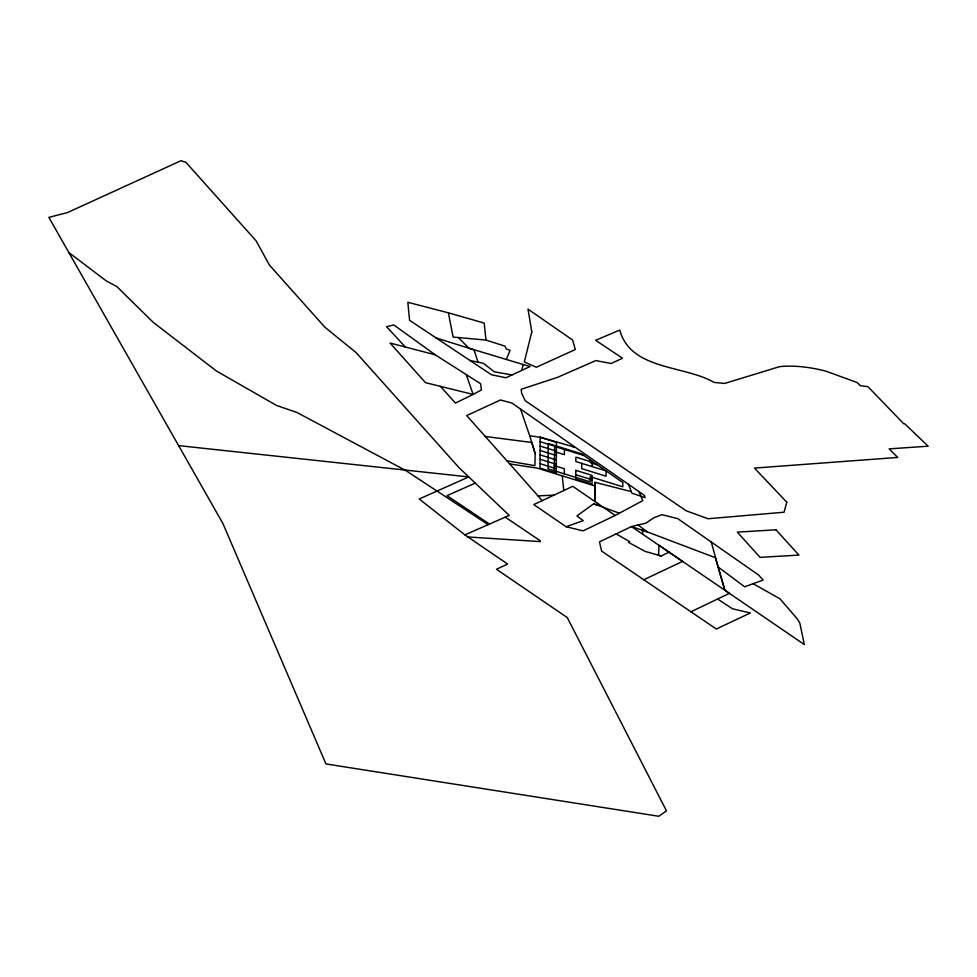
<?xml version="1.0" encoding="UTF-8"?>
<svg xmlns="http://www.w3.org/2000/svg" width="977" height="977" viewBox="0 0 977 977"><rect width="100%" height="100%" fill="white"/><g stroke="black" fill="none" stroke-linecap="round" stroke-linejoin="round"><path stroke-width="1.47" d="M564.315 473.845L564.34 468.74L554.252 465.626M564.45 449.481L564.425 454.671L554.631 451.643M581.718 463.367L581.694 468.642L606.07 476.19L606.106 470.914L575.856 461.547L575.88 457.151L592.135 462.182L592.111 466.579M590.45 460.02L590.438 462.732L597.472 464.905M595.042 482.345L594.7 501.384L595.042 482.345L631.301 491.626L631.826 493.177L645.064 497.586L644.429 495.412L575.331 447.344L540.562 437.354L529.693 435.73L520.533 409.058M484.739 436.389L531.781 442.483L535.213 453.67L534.883 465.65L506.904 460.814L466.688 415.579L500.419 399.984L511.936 403.049L574.684 446.892L572.473 446.526M554.118 470.694L554.765 446.477L583.977 455.526M521.779 370.368L523.183 364.531L468.826 348.166L458.408 337.566L453.12 337.077L448.37 312.823L407.849 302.296L409.558 320.273L491.516 374.789L505.927 377.769L530.169 366.485L523.183 364.531M597.57 503.35L597.13 505.146L593.625 503.851L576.906 515.893L583.245 520.631L566.123 526.725L533.784 504.572L572.778 486.314L615.192 515.465L642.805 500.615L638.86 491.541M506.367 359.499L510.055 350.328L506.22 348.936L504.999 346.139L485.996 340.069L458.408 337.566M717.57 599.035L732.53 608.793L750.36 612.97L716.3 629.017L601.624 551.089L599.463 541.881L631.46 526.579L659.023 545.337L658.51 555.205L661.234 555.974L669.062 552.188M615.192 515.465L583.086 530.865L566.123 526.725M690.886 611.822L729.416 593.344L659.023 545.337L682.557 561.409L643.672 579.801M475.274 483.102L447.039 495.657L489.453 524.063L488.146 524.649L405.895 470.609L297.045 412.514L276.638 405.492L216.393 370.991L153.181 322.3L116.715 286.444L106.456 281.046L68.854 252.554L48.85 217.37L67.413 212.607L180.953 160.729L185.874 162.304L256.133 240.855L269.371 265.036L324.828 327.161L356.153 352.648L458.836 467.47L509.212 515.404L464.881 534.883L419.206 498.991L468.789 476.923L178.62 445.622L68.854 252.554M638.079 524.93L631.46 526.579L647.201 531.842L638.079 524.93L645.821 523.196L653.674 517.859L661.856 514.684L677.745 518.628L758.616 575.038L763.147 580.082L744.621 586.786L718.107 566.978L711.28 541.954M537.985 495.925L554.069 495.119M467.934 536.971L540.354 541.612L540.061 540.635L505.243 517.138M506.904 460.814L509.75 463.941L537.265 468.117L594.993 485.984M512.009 374.936L494.313 371.81L483.432 363.31L469.998 360.476M435.156 354.773L390.079 343.061L425.508 382.666L473.124 394.439L481.417 389.982L480.611 383.729L435.156 354.773L393.841 324.962L386.538 326.66L405.345 347.03M661.234 555.974L645.089 551.382L628.614 542.406L629.603 541.612L616.145 533.906M448.37 312.823L484.177 323.069L485.996 340.069M540.147 441.689L556.402 446.721M540.122 446.086L556.377 451.118M540.098 450.482L556.353 455.514M540.073 454.879L556.328 459.911M540.049 459.275L556.304 464.307M540.025 463.672L556.279 468.704M575.795 474.737L592.05 479.768M436.035 337.908L474.016 349.79L478.034 362.174M619.247 513.12L593.625 503.851M752.766 583.501L779.964 598.803L797.501 619.149L799.845 623.179L804.327 644.564L724.873 590.255L715.396 557.72L642.353 530.01L642.842 534.334M464.881 534.883L507.588 564.01L496.499 569.298L567.258 617.549L666.473 810.861L658.828 816.271L325.952 763.941L223 523.696L178.62 445.622M440.395 386.342L455.429 403.061L473.124 394.439L466.383 374.924M542.223 500.7L509.75 463.941M628.419 484.262L631.301 491.626M529.693 435.73L535.213 453.67M718.107 566.978L724.873 590.255M562.288 475.872L563.778 490.552M540.171 437.293L540 468.068L556.255 473.1L556.426 442.325L540.171 437.293M548.207 443.497L548.073 468.826L590.157 481.844L590.181 476.691L622.825 486.802L622.85 482.565L581.498 453.792L548.207 443.497M575.807 470.34L575.771 479.133L592.025 484.165L592.074 475.372L575.807 470.34M531.793 331.887L524.331 361.942L536.324 367.254L575.331 349.534L572.607 340.02L528.007 309.123L531.793 331.887M786.803 502.227L784.067 512.217L708.093 518.75L686.086 510.751L525.174 400.655L521.645 393.157L521.168 389.286L557.501 377.354L595.811 360.586L611.089 363.493L622.532 358.241L595.628 340.289L619.772 330.067C630.629 370.344 684.376 365.056 714.065 382.41L724.714 383.424L779.512 366.68A94.451 45.357 22.6 0 1 825.846 371.138L857.085 382.52L860.481 385.744L867.93 386.66L903.749 423.774L904.592 423.7L928.15 446.208L889.155 448.87L897.692 457.444L754.452 468.081L786.803 502.227M775.97 529.815L737.317 532.123L760.045 557.354L798.917 555.107L775.97 529.815"/></g></svg>
